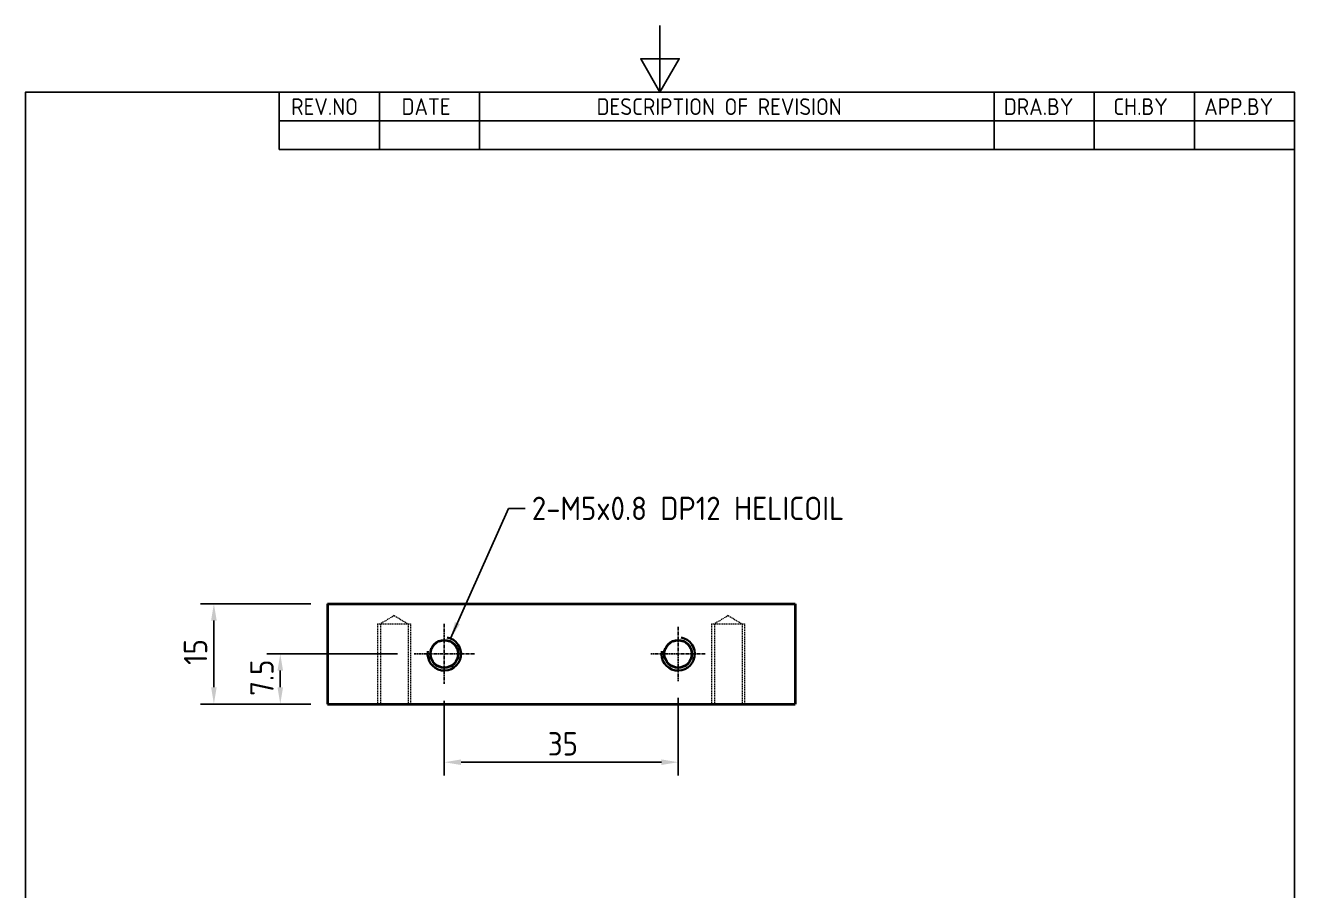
# Model space of a CAD drawing. Header units: millimetres. Extents: x 0 to 210, y 0 to 297.
# Drawn here: x 10 to 200, y 167.5 to 297 of the extents above; entities that cross this region are included whole.
import ezdxf

# ---------------------------------------------------------------- set-up
doc = ezdxf.new("R2010")
doc.units = ezdxf.units.MM
doc.linetypes.add('CHAIN', pattern=[0.7087, 0.4724, -0.0591, 0.1181, -0.0591])
doc.linetypes.add('DASHED', pattern=[0.2067, 0.1654, -0.0413])
doc.layers.get('0').update_dxf_attribs({"color": 3, "lineweight": 25, "true_color": 0x00ff00})
for name, color, linetype, lineweight, true_color in [('가려진 것(ISO)', 2, 'DASHED', 18, 0xffff00), ('가시적인 것(ISO)', 3, 'Continuous', 40, 0x00ff00), ('가시적인 좁은 것(ISO)', 3, 'Continuous', 35, 0x00ff00), ('기호(ISO)', 5, 'Continuous', 25, 0x0000ff), ('중심 표식(ISO)', 1, 'Continuous', 25, 0xff0000), ('치수(ISO)', 2, 'Continuous', 25, 0xffff00)]:
    doc.layers.add(name, color=color, linetype=linetype, lineweight=lineweight, true_color=true_color)
doc.layers.add('경계(ISO)', color=7, linetype='Continuous', lineweight=25)
doc.styles.add('ISO ProportionalPSTEK', font='isocp.shx')
doc.styles.add('치수 텍스트_PSTEK_POSCO', font='isocp.shx')
doc.dimstyles.new('치수_PSTEK_POSCO', dxfattribs={"dimtxt": 3.5, "dimasz": 2.5, "dimexe": 2, "dimexo": 2.5, "dimgap": 1, "dimtad": 1, "dimrnd": 1e-08, "dimdsep": 46, "dimtxsty": '치수 텍스트_PSTEK_POSCO', "dimcen": 0.09, "dimdle": 10, "dimclrd": 7, "dimclre": 7, "dimclrt": 2, "dimadec": 1, "dimazin": 2, "dimtfac": 1, "dimtmove": 0, "dimatfit": 3, "dimfxl": 1, "dimtolj": 1, "dimlwd": -1, "dimlwe": -1, "dimarcsym": 0})
doc.dimstyles.new('치수_PSTEK_POSCO$7', dxfattribs={"dimtxt": 3.5, "dimasz": 2.5, "dimexe": 2, "dimexo": 2.5, "dimgap": 1, "dimtad": 1, "dimrnd": 1e-08, "dimdsep": 46, "dimtxsty": '치수 텍스트_PSTEK_POSCO', "dimcen": 0.09, "dimdle": 10, "dimclrd": 7, "dimclre": 7, "dimclrt": 2, "dimadec": 1, "dimazin": 2, "dimtfac": 1, "dimtmove": 0, "dimatfit": 3, "dimfxl": 1, "dimtolj": 1, "dimlwd": -1, "dimlwe": -1, "dimarcsym": 0})

# ---------------------------------------------------------------- blocks, each defined once
blk = doc.blocks.new('경계 Default Border')
at = {"layer": '경계(ISO)', "flags": 128}
for points in [[(105, 297.0000076293945), (105, 287.0000076293945), (102.1132469177246, 292.0000076293945), (107.8867530822754, 292.0000076293945), (105, 287.0000076293945)], [(10, 10), (10, 287.0000076293945), (200, 287.0000076293945), (200, 10), (10, 10)]]:
    blk.add_lwpolyline(points, dxfattribs=at)
blk = doc.blocks.new('리비전 내역')
at = {"layer": '기호(ISO)'}
for p, q in [((48.00000000000001, 287.0000076293945), (200, 287.0000076293945)), ((48.00000000000001, 287.0000076293945), (48.00000000000001, 282.7200076293945)), ((63.00000000000001, 287.0000076293945), (63.00000000000001, 282.7200076293945)), ((78, 287.0000076293945), (78, 282.7200076293945)), ((155, 287.0000076293945), (155, 282.7200076293945)), ((170, 287.0000076293945), (170, 282.7200076293945)), ((185, 287.0000076293945), (185, 282.7200076293945)), ((200, 287.0000076293945), (200, 282.7200076293945)), ((48.00000000000001, 282.7200076293945), (200, 282.7200076293945)), ((48.00000000000001, 282.7200076293945), (48.00000000000001, 278.4400076293945)), ((63.00000000000001, 282.7200076293945), (63.00000000000001, 278.4400076293945)), ((78, 282.7200076293945), (78, 278.4400076293945)), ((155, 282.7200076293945), (155, 278.4400076293945)), ((170, 282.7200076293945), (170, 278.4400076293945)), ((185, 282.7200076293945), (185, 278.4400076293945)), ((200, 282.7200076293945), (200, 278.4400076293945)), ((48.00000000000001, 278.4400076293945), (200, 278.4400076293945))]:
    blk.add_line(p, q, dxfattribs=at)
at = {"layer": '기호(ISO)', "color": 2, "true_color": 0xffff00, "char_height": 2.5, "attachment_point": 7, "style": 'ISO ProportionalPSTEK'}
for s, insert in [('REV.NO', (49.7871163682308, 283.5831900503393)), ('DATE', (66.31423177283666, 283.5831900503393)), ('DESCRIPTION OF REVISION', (95.50702043336295, 283.5831900503393)), ('DRA.BY', (156.4757339553203, 283.5831900503393)), ('CH.BY', (172.8642915086116, 283.5831900503393)), ('APP.BY', (186.4777339604403, 283.5831900503393))]:
    blk.add_mtext(s, dxfattribs=dict(at, insert=insert))
blk = doc.blocks.new('*D26')
at = {"layer": 'Defpoints', "color": 0, "transparency": 16777216}
for p in [(72.71272470559516, 198.4083723795774), (107.7127247055952, 198.8413723795773), (107.7127247055952, 186.6973147977655)]:
    blk.add_point(p, dxfattribs=at)
at = {"layer": '치수(ISO)', "color": 7, "transparency": 16777216}
for p, q in [((72.71272470559516, 195.9083723795774), (72.71272470559516, 184.6973147977655)), ((107.7127247055952, 196.3413723795773), (107.7127247055952, 184.6973147977655)), ((75.21272470559516, 186.6973147977655), (105.2127247055952, 186.6973147977655))]:
    blk.add_line(p, q, dxfattribs=at)
for points in [[(75.21272470559516, 187.1139814644321), (75.21272470559516, 186.2806481310988), (72.71272470559516, 186.6973147977655)], [(105.2127247055952, 187.1139814644321), (105.2127247055952, 186.2806481310988), (107.7127247055952, 186.6973147977655)]]:
    blk.add_solid(points, dxfattribs=at)
at = {"layer": '치수(ISO)', "color": 2, "transparency": 16777216, "insert": (88.21523733217987, 189.4473147977655), "char_height": 3.5, "attachment_point": 4, "style": '치수 텍스트_PSTEK_POSCO'}
blk.add_mtext('\\A1;35', dxfattribs=at)
blk = doc.blocks.new('*D27')
at = {"layer": 'Defpoints', "color": 0, "transparency": 16777216}
for p in [(48.15743137047647, 202.9083723795774), (68.21272470559518, 202.9083723795774), (55.21272470559516, 195.4083723795774)]:
    blk.add_point(p, dxfattribs=at)
at = {"layer": '치수(ISO)', "color": 7, "transparency": 16777216}
for p, q in [((65.71272470559518, 202.9083723795774), (46.15743137047647, 202.9083723795774)), ((48.15743137047647, 197.9083723795774), (48.15743137047647, 200.4083723795774)), ((52.71272470559516, 195.4083723795774), (46.15743137047647, 195.4083723795774))]:
    blk.add_line(p, q, dxfattribs=at)
for points in [[(47.7407647038098, 200.4083723795774), (48.57409803714313, 200.4083723795774), (48.15743137047647, 202.9083723795774)], [(47.7407647038098, 197.9083723795774), (48.57409803714313, 197.9083723795774), (48.15743137047647, 195.4083723795774)]]:
    blk.add_solid(points, dxfattribs=at)
at = {"layer": '치수(ISO)', "color": 2, "transparency": 16777216, "insert": (45.40743137047644, 196.6358850061621), "char_height": 3.5, "attachment_point": 4, "rotation": 90, "style": '치수 텍스트_PSTEK_POSCO'}
blk.add_mtext('\\A1;7.5', dxfattribs=at)
blk = doc.blocks.new('*D28')
at = {"layer": 'Defpoints', "color": 0, "transparency": 16777216}
for p in [(55.21272470559516, 210.4083723795774), (38.21872658374139, 195.4083723795774), (55.21272470559516, 195.4083723795774)]:
    blk.add_point(p, dxfattribs=at)
at = {"layer": '치수(ISO)', "color": 7, "transparency": 16777216}
for p, q in [((52.71272470559516, 210.4083723795774), (36.2187265837414, 210.4083723795774)), ((38.21872658374139, 207.9083723795774), (38.21872658374139, 197.9083723795774)), ((52.71272470559516, 195.4083723795774), (36.21872658374139, 195.4083723795774))]:
    blk.add_line(p, q, dxfattribs=at)
for points in [[(37.80205991707473, 207.9083723795774), (38.63539325040806, 207.9083723795774), (38.2187265837414, 210.4083723795774)], [(37.80205991707473, 197.9083723795774), (38.63539325040806, 197.9083723795774), (38.21872658374139, 195.4083723795774)]]:
    blk.add_solid(points, dxfattribs=at)
at = {"layer": '치수(ISO)', "color": 2, "transparency": 16777216, "insert": (35.46872658374136, 201.2608850061621), "char_height": 3.5, "attachment_point": 4, "rotation": 90, "style": '치수 텍스트_PSTEK_POSCO'}
blk.add_mtext('\\A1;15', dxfattribs=at)

msp = doc.modelspace()

# ---------------------------------------------------------------- linework, layer by layer
at = {"layer": '가려진 것(ISO)'}
for p, q in [((62.71272470559515, 207.4083723795747), (62.71272470559515, 195.4083723795747)), ((62.71272470559515, 207.4083723795747), (67.71272470559515, 207.4083723795747)), ((65.21272470559515, 208.6503512791047), (63.14572470559515, 207.4083723795747)), ((63.14572470559515, 207.4083723795747), (63.14572470559515, 195.4083723795747)), ((65.21272470559515, 208.6503512791047), (67.27972470559514, 207.4083723795747)), ((67.27972470559514, 207.4083723795747), (67.27972470559514, 195.4083723795747)), ((67.71272470559515, 195.4083723795747), (67.71272470559515, 207.4083723795747)), ((112.7127247055951, 207.4083723795747), (112.7127247055951, 195.4083723795747)), ((112.7127247055951, 207.4083723795747), (117.7127247055951, 207.4083723795747)), ((115.2127247055951, 208.6503512791047), (113.1457247055951, 207.4083723795747)), ((113.1457247055951, 207.4083723795747), (113.1457247055951, 195.4083723795747)), ((115.2127247055951, 208.6503512791047), (117.2797247055951, 207.4083723795747)), ((117.2797247055951, 207.4083723795747), (117.2797247055951, 195.4083723795747)), ((117.7127247055951, 195.4083723795747), (117.7127247055951, 207.4083723795747))]:
    msp.add_line(p, q, dxfattribs=at)
at = {"layer": '가시적인 것(ISO)'}
for p, q in [((55.21272470559516, 210.4083723795774), (55.21272470559516, 195.4083723795774)), ((55.21272470559516, 210.4083723795774), (125.2127247055952, 210.4083723795774)), ((125.2127247055952, 210.4083723795774), (125.2127247055952, 195.4083723795774)), ((55.21272470559516, 195.4083723795774), (125.2127247055952, 195.4083723795774))]:
    msp.add_line(p, q, dxfattribs=at)
for centre in [(72.71272470559515, 202.9083723795773), (107.7127247055952, 202.9083723795773)]:
    msp.add_circle(centre, 2.067, dxfattribs=at)
at = {"layer": '가시적인 좁은 것(ISO)'}
for centre, radius, end in [((72.71272470559516, 202.9083723795773), 2.499999999999998, 79.99999999995103), ((107.7127247055951, 202.9083723795773), 2.5, 79.99999999995065)]:
    msp.add_arc(centre, radius, 170.0000000000023, end, dxfattribs=at)
at = {"layer": '중심 표식(ISO)', "linetype": 'CHAIN'}
for p, q in [((72.71272470559516, 207.4083723795774), (72.71272470559516, 198.4083723795774)), ((107.7127247055952, 206.9753723795774), (107.7127247055952, 198.8413723795773)), ((77.21272470559515, 202.9083723795774), (68.21272470559518, 202.9083723795774)), ((111.7797247055952, 202.9083723795773), (103.6457247055952, 202.9083723795773))]:
    msp.add_line(p, q, dxfattribs=at)

# ---------------------------------------------------------------- block references
msp.add_blockref('경계 Default Border', (0, 0))
at = {"layer": '기호(ISO)'}
msp.add_blockref('리비전 내역', (0, 0), dxfattribs=at)

# ---------------------------------------------------------------- texts
at = {"layer": '기호(ISO)', "color": 2, "true_color": 0xffff00, "insert": (85.81737665241867, 224.6983441484539), "char_height": 3.499999940395355, "width": 55.0052704334259, "attachment_point": 4, "line_spacing_factor": 0.612500011920929, "style": '치수 텍스트_PSTEK_POSCO'}
msp.add_mtext('{2-M5x0.8 DP12 HELICOIL}', dxfattribs=at)

# ---------------------------------------------------------------- dimensions: what is measured, and where the dimension line sits
at = {"layer": '치수(ISO)', "color": 7}
for base, p1, p2, angle, picture, middle in [((38.21872658374139, 195.4083723795774), (55.21272470559516, 210.4083723795774), (55.21272470559516, 195.4083723795774), 90, '*D28', (38.21872658374136, 202.9083723795774)), ((48.15743137047647, 202.9083723795774), (55.21272470559516, 195.4083723795774), (68.21272470559518, 202.9083723795774), 270, '*D27', (48.15743137047644, 199.1583723795774)), ((107.7127247055952, 186.6973147977655), (72.71272470559516, 198.4083723795774), (107.7127247055952, 198.8413723795773), 180, '*D26', (90.21272470559516, 186.6973147977655))]:
    dim = msp.add_linear_dim(base=base, p1=p1, p2=p2, angle=angle, dimstyle='치수_PSTEK_POSCO', override={"dimdec": 2, "dimtp": 0, "dimtm": -0, "dimtdec": 2, "dimtofl": 0, "dimatfit": 1}, dxfattribs=at)
    dim.commit()
    dim.dimension.update_dxf_attribs({"geometry": picture, "text_midpoint": middle, "dimtype": 160})

# ---------------------------------------------------------------- leaders
at = {"layer": '기호(ISO)', "color": 7, "annotation_type": 0, "has_hookline": 1, "hookline_direction": 0, "text_width": 48.03887713465872}
msp.add_leader([(73.65489312534139, 205.2240404621904), (82.31737665241867, 224.6983441484539), (84.81737665241867, 224.6983441484539)], dimstyle='치수_PSTEK_POSCO$7', override={"dimtad": 0}, dxfattribs=at)

doc.saveas('drawing.dxf')
